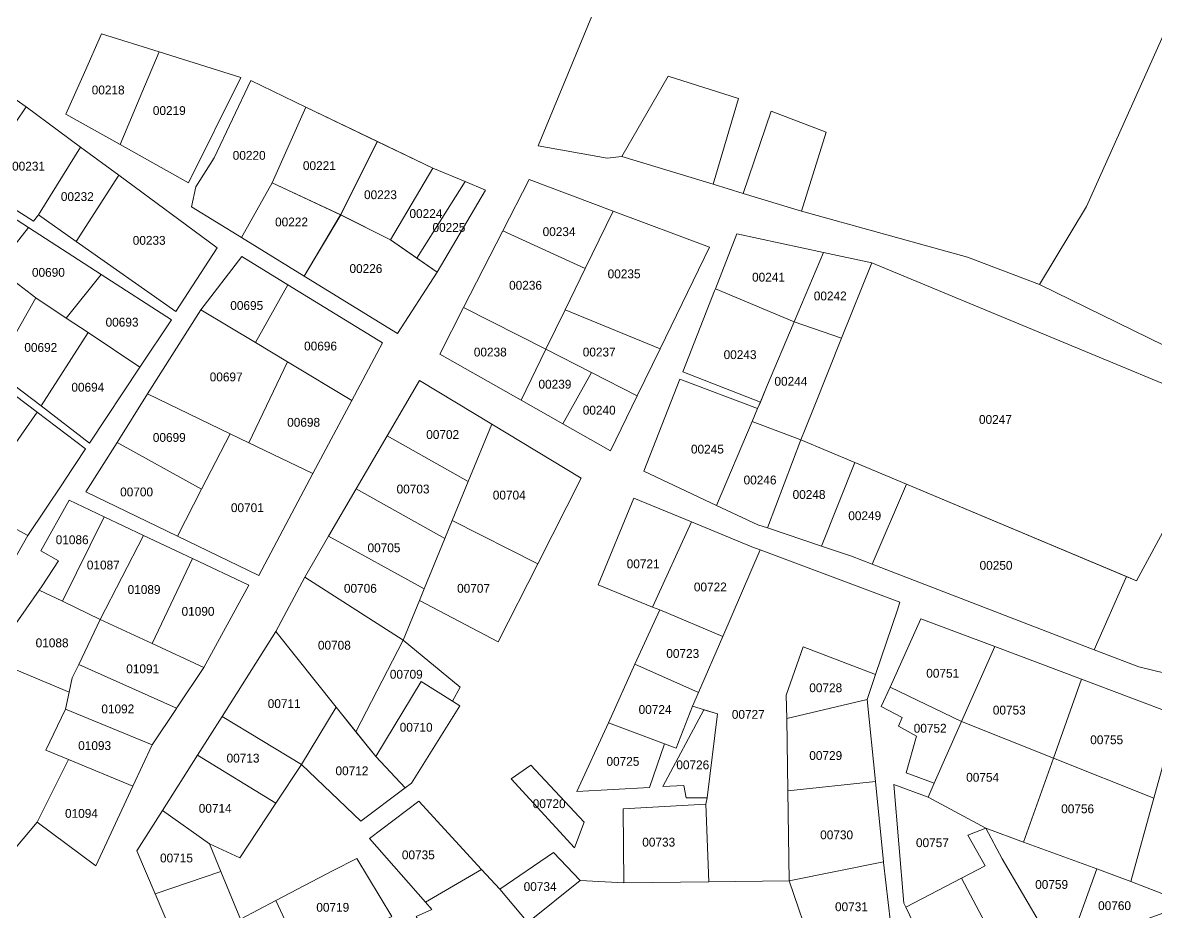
# Model space of a CAD drawing. Header units: metres. Extents: x 245225 to 248406, y 1633796 to 1637634.
# Drawn here: x 247126 to 247318.2, y 1636473.9 to 1636624.8 of the extents above; entities that cross this region are included whole.
import ezdxf
from ezdxf.enums import TextEntityAlignment as Align

# ---------------------------------------------------------------- set-up
doc = ezdxf.new("R2010")
doc.units = ezdxf.units.M
doc.header["$MEASUREMENT"] = 0
doc.layers.add('historique_numero_parcelle', color=7, linetype='Continuous')
doc.layers.add('LIMITES_PARCELLES', color=7, linetype='Continuous', lineweight=0, true_color=0xffffff)
doc.styles.add('Style-FANCY', font='FANCY.shx')

msp = doc.modelspace()

# ---------------------------------------------------------------- linework, layer by layer
at = {"layer": 'limites_parcelles', "color": 0, "flags": 128}
for points in [[(247321.853743, 1636628.164554), (247306.402045, 1636593.662819), (247298.396134, 1636580.411819), (247286.225277, 1636585.042037), (247258.047095, 1636592.847261), (247262.242998, 1636606.243781), (247252.916417, 1636609.815664), (247248.165045, 1636595.854842), (247243.065659, 1636597.406829), (247247.360156, 1636611.932334), (247235.453882, 1636615.7688), (247227.619951, 1636602.107696), (247225.106404, 1636601.843112), (247213.434831, 1636603.95048), (247213.434831, 1636603.95048), (247252.146875, 1636697.516637)], [(247211.6576, 1636472.225568), (247220.524363, 1636479.329208), (247227.932711, 1636478.932333), (247227.932711, 1636478.932333), (247242.358266, 1636479.119569), (247255.98559, 1636479.296444), (247259.971312, 1636467.516421)]]:
    msp.add_lwpolyline(points, dxfattribs=at)
at = {"layer": 'limites_parcelles', "flags": 128}
for points in [[(247321.854, 1636628.165), (247306.402, 1636593.663), (247298.396, 1636580.412), (247286.225, 1636585.042), (247258.047, 1636592.847), (247262.243, 1636606.244), (247252.916, 1636609.816), (247248.165, 1636595.855), (247243.066, 1636597.407), (247247.36, 1636611.932), (247235.454, 1636615.769), (247227.62, 1636602.108), (247225.106, 1636601.843), (247213.435, 1636603.95), (247213.435, 1636603.95), (247252.147, 1636697.517)], [(247211.658, 1636472.226), (247220.524, 1636479.329), (247227.933, 1636478.932), (247227.933, 1636478.932), (247242.358, 1636479.12), (247255.986, 1636479.296), (247259.971, 1636467.516)]]:
    msp.add_lwpolyline(points, dxfattribs=at)
for points in [[(247298.396, 1636580.412), (247306.402, 1636593.663), (247321.854, 1636628.165), (247361.541, 1636612.501), (247340.698, 1636559.698), (247298.396, 1636580.412)], [(247146.237, 1636612.925), (247142.542, 1636604.133), (247133.314, 1636609.277), (247136.476, 1636616.392), (247139.376, 1636622.919), (247149.149, 1636619.852), (247146.237, 1636612.925)], [(247163.009, 1636615.503), (247154.148, 1636597.664), (247142.542, 1636604.133), (247146.237, 1636612.925), (247149.149, 1636619.852), (247163.009, 1636615.503)], [(247126.571, 1636610.536), (247117.786, 1636597.519), (247108.165, 1636603.215), (247114.002, 1636609.815), (247119.172, 1636615.661), (247126.571, 1636610.536)], [(247168.283, 1636597.655), (247163.124, 1636588.369), (247154.617, 1636593.603), (247155.357, 1636596.99), (247158.493, 1636601.888), (247164.671, 1636614.981), (247174.032, 1636610.493), (247168.283, 1636597.655)], [(247135.825, 1636603.715), (247128.687, 1636592.227), (247127.841, 1636591.169), (247117.786, 1636597.519), (247126.571, 1636610.536), (247132.072, 1636606.481), (247135.825, 1636603.715)], [(247111.26, 1636586.248), (247116.389, 1636593.25), (247120.856, 1636590.322), (247122.337, 1636593.074), (247126.981, 1636590.08), (247121.584, 1636583.245), (247120.428, 1636584.127), (247118.214, 1636581.301), (247111.26, 1636586.248)], [(247234.089, 1636569.496), (247217.968, 1636576.102), (247221.38, 1636583.102), (247226.143, 1636592.872), (247242.485, 1636586.75), (247234.089, 1636569.496)], [(247188.377, 1636587.994), (247196.315, 1636582.49), (247189.542, 1636572.119), (247173.733, 1636581.844), (247179.924, 1636592.231), (247188.377, 1636587.994)], [(247139.313, 1636582.13), (247133.389, 1636574.728), (247128.233, 1636578.173), (247121.584, 1636583.245), (247126.981, 1636590.08), (247139.313, 1636582.13)], [(247221.38, 1636583.102), (247217.968, 1636576.102), (247214.715, 1636569.429), (247200.758, 1636576.511), (247207.423, 1636589.499), (247221.38, 1636583.102)], [(247120.179, 1636566.118), (247110.885, 1636571.947), (247118.214, 1636581.301), (247120.428, 1636584.127), (247121.584, 1636583.245), (247128.233, 1636578.173), (247124.529, 1636571.559), (247120.179, 1636566.118)], [(247330.463, 1636558.983), (247314.855, 1636530.176), (247275.894, 1636546.544), (247267.114, 1636550.233), (247257.968, 1636554.075), (247258.658, 1636555.893), (247260.186, 1636559.695), (247264.851, 1636571.294), (247270.002, 1636584.104), (247330.463, 1636558.983)], [(247145.871, 1636566.386), (247137.095, 1636572.251), (247133.389, 1636574.728), (247139.313, 1636582.13), (247151.23, 1636574.447), (247145.871, 1636566.386)], [(247181.816, 1636560.762), (247170.913, 1636567.309), (247165.46, 1636570.583), (247170.963, 1636580.368), (247187.002, 1636570.531), (247181.816, 1636560.762)], [(247251.085, 1636560.487), (247237.939, 1636565.617), (247243.322, 1636579.334), (247243.463, 1636579.693), (247256.833, 1636574.073), (247252.151, 1636563.007), (247251.085, 1636560.487)], [(247137.095, 1636572.251), (247129.158, 1636559.82), (247124.475, 1636563.424), (247120.179, 1636566.118), (247124.529, 1636571.559), (247128.233, 1636578.173), (247133.389, 1636574.728), (247137.095, 1636572.251)], [(247165.46, 1636570.583), (247170.913, 1636567.309), (247164.375, 1636553.567), (247161.177, 1636555.108), (247147.189, 1636561.851), (247156.204, 1636576.14), (247165.46, 1636570.583)], [(247234.089, 1636569.496), (247230.226, 1636561.558), (247222.458, 1636565.5), (247214.715, 1636569.429), (247217.968, 1636576.102), (247234.089, 1636569.496)], [(247264.851, 1636571.294), (247260.186, 1636559.695), (247258.658, 1636555.893), (247257.968, 1636554.075), (247249.688, 1636557.185), (247250.608, 1636559.36), (247251.085, 1636560.487), (247252.151, 1636563.007), (247256.833, 1636574.073), (247264.851, 1636571.294)], [(247122.81, 1636550.657), (247114.607, 1636556.345), (247120.957, 1636564.415), (247128.475, 1636558.75), (247123.947, 1636552.281), (247122.81, 1636550.657)], [(247249.688, 1636557.185), (247243.669, 1636542.961), (247231.33, 1636548.776), (247237.438, 1636564.341), (247250.608, 1636559.36), (247249.688, 1636557.185)], [(247132.847, 1636546.793), (247126.888, 1636537.829), (247117.151, 1636543.12), (247122.81, 1636550.657), (247123.947, 1636552.281), (247128.475, 1636558.75), (247136.683, 1636552.563), (247133.03, 1636547.068), (247132.847, 1636546.793)], [(247307.704, 1636518.487), (247313.157, 1636530.89), (247314.855, 1636530.176), (247330.463, 1636558.983), (247369.353, 1636533.569), (247367.572, 1636504.967), (247358.637, 1636504.994), (247315.245, 1636515.577), (247307.704, 1636518.487)], [(247213.34, 1636533.037), (247198.847, 1636540.409), (247201.547, 1636546.99), (247205.541, 1636556.726), (247220.71, 1636547.573), (247213.34, 1636533.037)], [(247257.968, 1636554.075), (247252.291, 1636539.12), (247250.687, 1636539.654), (247243.669, 1636542.961), (247249.688, 1636557.185), (247257.968, 1636554.075)], [(247164.375, 1636553.567), (247175.221, 1636548.338), (247166.047, 1636531.055), (247152.26, 1636537.741), (247156.347, 1636545.701), (247161.177, 1636555.108), (247164.375, 1636553.567)], [(247201.547, 1636546.99), (247198.847, 1636540.409), (247197.59, 1636537.345), (247182.557, 1636545.759), (247187.815, 1636554.773), (247201.547, 1636546.99)], [(247275.894, 1636546.544), (247270.067, 1636533.01), (247266.562, 1636534.363), (247261.453, 1636536.066), (247267.114, 1636550.233), (247275.894, 1636546.544)], [(247139.812, 1636541.022), (247132.766, 1636526.698), (247128.816, 1636528.604), (247129.322, 1636529.327), (247132.074, 1636533.56), (247129.111, 1636535.253), (247133.873, 1636543.826), (247139.812, 1636541.022)], [(247213.34, 1636533.037), (247206.634, 1636519.811), (247193.272, 1636526.822), (247194.091, 1636528.817), (247197.59, 1636537.345), (247198.847, 1636540.409), (247213.34, 1636533.037)], [(247251.06, 1636535.415), (247244.699, 1636520.724), (247234.018, 1636525.235), (247232.819, 1636525.72), (247239.391, 1636540.154), (247249.629, 1636535.95), (247251.06, 1636535.415)], [(247194.091, 1636528.817), (247193.272, 1636526.822), (247190.494, 1636520.075), (247173.825, 1636530.791), (247177.862, 1636537.71), (247194.091, 1636528.817)], [(247270.629, 1636514.252), (247258.367, 1636518.958), (247255.456, 1636510.755), (247255.562, 1636506.813), (247255.751, 1636494.536), (247255.986, 1636479.296), (247242.358, 1636479.12), (247241.823, 1636492.294), (247242.088, 1636493.352), (247243.815, 1636507.58), (247239.581, 1636508.903), (247240.581, 1636511.213), (247244.699, 1636520.724), (247251.06, 1636535.415), (247274.764, 1636526.557), (247274.323, 1636525.246), (247270.629, 1636514.252)], [(247190.494, 1636520.075), (247182.5, 1636504.568), (247179.145, 1636508.762), (247168.906, 1636521.562), (247173.825, 1636530.791), (247190.494, 1636520.075)], [(247132.766, 1636526.698), (247139.165, 1636523.612), (247135.515, 1636515.991), (247134.413, 1636513.688), (247133.878, 1636511.27), (247121.067, 1636516.627), (247122.126, 1636519.061), (247128.816, 1636528.604), (247132.766, 1636526.698)], [(247152.104, 1636508.547), (247135.515, 1636515.991), (247139.165, 1636523.612), (247147.972, 1636519.527), (247156.733, 1636515.463), (247152.251, 1636508.766), (247152.104, 1636508.547)], [(247103.56, 1636504.473), (247111.157, 1636521.936), (247121.067, 1636516.627), (247133.878, 1636511.27), (247133.238, 1636508.372), (247129.918, 1636501.471), (247133.754, 1636499.883), (247128.476, 1636489.216), (247122.231, 1636481.807), (247115.323, 1636491.22), (247114.929, 1636491.756), (247109.426, 1636500.858), (247103.56, 1636504.473)], [(247182.5, 1636504.568), (247190.494, 1636520.075), (247200.214, 1636512.124), (247198.869, 1636509.76), (247193.548, 1636513.069), (247185.864, 1636500.364), (247182.5, 1636504.568)], [(247270.629, 1636514.252), (247269.208, 1636510.021), (247255.562, 1636506.813), (247255.456, 1636510.755), (247258.367, 1636518.958), (247270.629, 1636514.252)], [(247152.104, 1636508.547), (247152.072, 1636508.499), (247147.949, 1636502.339), (247133.238, 1636508.372), (247133.878, 1636511.27), (247134.413, 1636513.688), (247135.515, 1636515.991), (247152.104, 1636508.547)], [(247240.581, 1636511.213), (247239.581, 1636508.903), (247236.803, 1636501.76), (247234.82, 1636502.51), (247225.316, 1636506.106), (247229.821, 1636516.01), (247240.581, 1636511.213)], [(247198.869, 1636509.76), (247200.151, 1636508.963), (247191.949, 1636495.866), (247190.846, 1636495.034), (247185.864, 1636500.364), (247193.548, 1636513.069), (247198.869, 1636509.76)], [(247285.205, 1636506.289), (247280.585, 1636495.866), (247275.822, 1636497.585), (247277.542, 1636503.803), (247274.499, 1636505.523), (247275.161, 1636506.978), (247271.589, 1636508.83), (247273.072, 1636512.12), (247285.205, 1636506.289)], [(247144.691, 1636495.317), (247133.754, 1636499.883), (247129.918, 1636501.471), (247133.238, 1636508.372), (247147.949, 1636502.339), (247144.691, 1636495.317)], [(247185.864, 1636500.364), (247190.846, 1636495.034), (247183.35, 1636489.383), (247173.296, 1636499.041), (247179.145, 1636508.762), (247185.864, 1636500.364)], [(247234.553, 1636495.261), (247241.509, 1636508.301), (247243.815, 1636507.58), (247242.088, 1636493.352), (247238.516, 1636493.352), (247238.119, 1636495.469), (247234.553, 1636495.261)], [(247300.782, 1636500.082), (247295.714, 1636485.854), (247289.316, 1636488.193), (247279.527, 1636493.484), (247280.585, 1636495.866), (247285.205, 1636506.289), (247300.782, 1636500.082)], [(247168.957, 1636492.449), (247162.845, 1636483.166), (247157.686, 1636485.547), (247149.702, 1636491.188), (247155.639, 1636500.578), (247168.957, 1636492.449)], [(247317.826, 1636493.291), (247313.922, 1636479.197), (247308.145, 1636481.309), (247295.714, 1636485.854), (247300.782, 1636500.082), (247317.826, 1636493.291)], [(247279.527, 1636493.484), (247289.316, 1636488.193), (247286.273, 1636487.002), (247289.184, 1636481.843), (247285.215, 1636479.726), (247275.739, 1636474.837), (247275.426, 1636475.493), (247273.706, 1636495.601), (247279.527, 1636493.484)], [(247157.686, 1636485.547), (247159.627, 1636480.845), (247148.471, 1636477.085), (247145.383, 1636484.356), (247149.702, 1636491.188), (247157.686, 1636485.547)], [(247295.714, 1636485.854), (247308.145, 1636481.309), (247303.339, 1636467.952), (247298.973, 1636471.259), (247292.094, 1636483.033), (247289.316, 1636488.193), (247295.714, 1636485.854)], [(247178.125, 1636467.754), (247173.706, 1636465.769), (247168.941, 1636475.95), (247178.654, 1636481.049), (247182.653, 1636483.097), (247188.576, 1636473.244), (247178.125, 1636467.754)], [(247162.946, 1636472.803), (247163.543, 1636471.356), (247161.901, 1636470.643), (247152.872, 1636466.722), (247148.471, 1636477.085), (247159.627, 1636480.845), (247162.946, 1636472.803)], [(247206.898, 1636477.874), (247211.658, 1636472.226), (247217.092, 1636465.776), (247201.084, 1636458.765), (247192.743, 1636473.244), (247195.389, 1636474.434), (247194.288, 1636475.687), (247203.819, 1636481.217), (247206.898, 1636477.874)], [(247259.971, 1636467.516), (247255.986, 1636479.296), (247271.971, 1636482.521), (247271.986, 1636482.372), (247273.17, 1636472.205), (247259.971, 1636467.516)], [(247173.706, 1636465.769), (247167.078, 1636462.793), (247163.543, 1636471.356), (247162.946, 1636472.803), (247168.941, 1636475.95), (247173.706, 1636465.769)]]:
    msp.add_lwpolyline(points, close=True, dxfattribs=at)
at = {"layer": 'limites_parcelles', "color": 0, "flags": 128}
for points in [[(247126.570633, 1636610.536346), (247117.786449, 1636597.51882), (247108.16514, 1636603.214635), (247114.002397, 1636609.815336), (247119.171862, 1636615.660905), (247126.570633, 1636610.536346)], [(247168.282654, 1636597.654507), (247163.124274, 1636588.369423), (247154.616523, 1636593.602979), (247155.357358, 1636596.989652), (247158.493051, 1636601.887849), (247164.67071, 1636614.981355), (247174.032155, 1636610.492991), (247168.282654, 1636597.654507)], [(247135.824564, 1636603.714718), (247128.687304, 1636592.227143), (247127.840636, 1636591.168807), (247117.786449, 1636597.51882), (247126.570633, 1636610.536346), (247132.071681, 1636606.481193), (247135.824564, 1636603.714718)], [(247111.260381, 1636586.247517), (247116.38896, 1636593.249613), (247120.855622, 1636590.322139), (247122.337292, 1636593.073811), (247126.980913, 1636590.080121), (247121.583585, 1636583.24537), (247120.428253, 1636584.126555), (247118.21409, 1636581.300583), (247111.260381, 1636586.247517)], [(247188.377424, 1636587.993801), (247196.31494, 1636582.490456), (247189.541593, 1636572.118769), (247173.732509, 1636581.843751), (247179.924344, 1636592.230538), (247188.377424, 1636587.993801)], [(247139.312852, 1636582.12986), (247133.389433, 1636574.72773), (247128.233477, 1636578.173418), (247121.583585, 1636583.24537), (247126.980913, 1636590.080121), (247139.312852, 1636582.12986)], [(247221.380347, 1636583.101811), (247217.968074, 1636576.102244), (247214.714665, 1636569.428556), (247200.757711, 1636576.510572), (247207.423029, 1636589.499396), (247221.380347, 1636583.101811)], [(247120.178506, 1636566.118449), (247110.885456, 1636571.946933), (247118.21409, 1636581.300583), (247120.428253, 1636584.126555), (247121.583585, 1636583.24537), (247128.233477, 1636578.173418), (247124.529303, 1636571.558821), (247120.178506, 1636566.118449)], [(247330.462879, 1636558.982756), (247314.855499, 1636530.175921), (247275.893661, 1636546.544192), (247267.113577, 1636550.232796), (247257.967629, 1636554.075103), (247258.657887, 1636555.893472), (247260.186358, 1636559.69468), (247264.85053, 1636571.294177), (247270.001545, 1636584.104418), (247330.462879, 1636558.982756)], [(247145.871394, 1636566.386127), (247137.094952, 1636572.251359), (247133.389433, 1636574.72773), (247139.312852, 1636582.12986), (247151.229849, 1636574.447107), (247145.871394, 1636566.386127)], [(247137.094952, 1636572.251359), (247129.157871, 1636559.819873), (247124.475145, 1636563.42365), (247120.178506, 1636566.118449), (247124.529303, 1636571.558821), (247128.233477, 1636578.173418), (247133.389433, 1636574.72773), (247137.094952, 1636572.251359)], [(247165.459988, 1636570.582787), (247170.913049, 1636567.308548), (247164.374502, 1636553.566689), (247161.176966, 1636555.10805), (247147.189111, 1636561.850845), (247156.204026, 1636576.140444), (247165.459988, 1636570.582787)], [(247234.089304, 1636569.496472), (247230.226349, 1636561.557643), (247222.457518, 1636565.49969), (247214.714665, 1636569.428556), (247217.968074, 1636576.102244), (247234.089304, 1636569.496472)], [(247264.85053, 1636571.294177), (247260.186358, 1636559.69468), (247258.657887, 1636555.893472), (247257.967629, 1636554.075103), (247249.68756, 1636557.184755), (247250.608036, 1636559.360249), (247251.084875, 1636560.487229), (247252.150998, 1636563.006952), (247256.833194, 1636574.073058), (247264.85053, 1636571.294177)], [(247122.809508, 1636550.656696), (247114.607408, 1636556.345249), (247120.957421, 1636564.415057), (247128.474517, 1636558.749566), (247123.946863, 1636552.28149), (247122.809508, 1636550.656696)], [(247132.847067, 1636546.793008), (247126.888134, 1636537.8287), (247117.151448, 1636543.120378), (247122.809508, 1636550.656696), (247123.946863, 1636552.28149), (247128.474517, 1636558.749566), (247136.682736, 1636552.563189), (247133.029688, 1636547.067733), (247132.847067, 1636546.793008)], [(247307.704329, 1636518.487062), (247313.156716, 1636530.889597), (247314.855499, 1636530.175921), (247330.462879, 1636558.982756), (247369.352786, 1636533.5689), (247367.572322, 1636504.966608), (247358.637139, 1636504.993843), (247315.245386, 1636515.577198), (247307.704329, 1636518.487062)], [(247164.374502, 1636553.566689), (247175.220844, 1636548.338249), (247166.046546, 1636531.055354), (247152.260376, 1636537.741313), (247156.346975, 1636545.700733), (247161.176966, 1636555.10805), (247164.374502, 1636553.566689)], [(247201.546732, 1636546.989933), (247198.846753, 1636540.409121), (247197.589628, 1636537.345061), (247182.556712, 1636545.758885), (247187.814928, 1636554.772969), (247201.546732, 1636546.989933)], [(247213.34, 1636533.036834), (247206.63371, 1636519.810539), (247193.272225, 1636526.822012), (247194.090729, 1636528.816996), (247197.589628, 1636537.345061), (247198.846753, 1636540.409121), (247213.34, 1636533.036834)], [(247251.059957, 1636535.415275), (247244.699362, 1636520.724291), (247234.01814, 1636525.234509), (247232.819108, 1636525.720193), (247239.390971, 1636540.15368), (247249.628588, 1636535.950155), (247251.059957, 1636535.415275)], [(247194.090729, 1636528.816996), (247193.272225, 1636526.822012), (247190.494095, 1636520.075123), (247173.825311, 1636530.79077), (247177.861639, 1636537.710189), (247194.090729, 1636528.816996)], [(247270.629386, 1636514.251866), (247258.366845, 1636518.957565), (247255.456422, 1636510.755465), (247255.562256, 1636506.813166), (247255.751133, 1636494.536124), (247255.98559, 1636479.296444), (247242.358266, 1636479.119569), (247241.823364, 1636492.293818), (247242.087948, 1636493.352153), (247243.814732, 1636507.580459), (247239.581391, 1636508.903378), (247240.581394, 1636511.213073), (247244.699362, 1636520.724291), (247251.059957, 1636535.415275), (247274.764055, 1636526.557428), (247274.323427, 1636525.246034), (247270.629386, 1636514.251866)], [(247190.494095, 1636520.075123), (247182.500276, 1636504.568208), (247179.145458, 1636508.76181), (247168.905863, 1636521.561549), (247173.825311, 1636530.79077), (247190.494095, 1636520.075123)], [(247285.204844, 1636506.289189), (247280.5849, 1636495.8657), (247275.82239, 1636497.585495), (247277.542185, 1636503.803216), (247274.499471, 1636505.523011), (247275.160931, 1636506.978222), (247271.589049, 1636508.830309), (247273.07211, 1636512.120008), (247285.204844, 1636506.289189)], [(247185.863877, 1636500.363626), (247190.845557, 1636495.033643), (247183.35033, 1636489.383395), (247173.296144, 1636499.040706), (247179.145458, 1636508.76181), (247185.863877, 1636500.363626)], [(247234.553441, 1636495.260605), (247241.508728, 1636508.301085), (247243.814732, 1636507.580459), (247242.087948, 1636493.352153), (247238.516066, 1636493.352153), (247238.11919, 1636495.468824), (247234.553441, 1636495.260605)], [(247168.956877, 1636492.449416), (247162.845081, 1636483.165674), (247157.685696, 1636485.546929), (247149.702202, 1636491.188411), (247155.638541, 1636500.577518), (247168.956877, 1636492.449416)], [(247317.826472, 1636493.29104), (247313.922467, 1636479.196917), (247308.145236, 1636481.309022), (247295.714099, 1636485.853739), (247300.782027, 1636500.082431), (247317.826472, 1636493.29104)], [(247157.685696, 1636485.546929), (247159.626565, 1636480.845104), (247148.471039, 1636477.084661), (247145.382546, 1636484.356302), (247149.702202, 1636491.188411), (247157.685696, 1636485.546929)], [(247295.714099, 1636485.853739), (247308.145236, 1636481.309022), (247303.339112, 1636467.952102), (247298.973478, 1636471.259401), (247292.094298, 1636483.033383), (247289.316167, 1636488.192768), (247295.714099, 1636485.853739)], [(247162.946091, 1636472.803437), (247163.543482, 1636471.356237), (247161.901273, 1636470.643111), (247152.872264, 1636466.722282), (247148.471039, 1636477.084661), (247159.626565, 1636480.845104), (247162.946091, 1636472.803437)]]:
    msp.add_lwpolyline(points, close=True, dxfattribs=at)
at = {"layer": 'limites_parcelles', "color": 0}
for points in [[(247243.065659, 1636597.406829), (247227.619951, 1636602.107696), (247235.453882, 1636615.7688), (247247.360156, 1636611.932334)], [(247186.141368, 1636604.687204), (247179.924344, 1636592.230538), (247168.282654, 1636597.654507), (247174.032155, 1636610.492991)], [(247258.047095, 1636592.847261), (247248.165045, 1636595.854842), (247252.916417, 1636609.815664), (247262.242998, 1636606.243781)], [(247188.377424, 1636587.993801), (247179.924344, 1636592.230538), (247186.141368, 1636604.687204), (247195.574105, 1636600.164658)], [(247142.289946, 1636598.948695), (247135.073816, 1636587.727555), (247128.687304, 1636592.227143), (247135.824564, 1636603.714718)], [(247201.049504, 1636597.852893), (247192.844418, 1636584.896684), (247188.377424, 1636587.993801), (247195.574105, 1636600.164658)], [(247135.073816, 1636587.727555), (247142.289946, 1636598.948695), (247159.002913, 1636586.628563), (247151.970684, 1636575.822943)], [(247226.143358, 1636592.872135), (247221.380347, 1636583.101811), (247207.423029, 1636589.499396), (247211.893228, 1636598.210552)], [(247179.924344, 1636592.230538), (247173.732509, 1636581.843751), (247163.124274, 1636588.369423), (247168.282654, 1636597.654507)], [(247192.844418, 1636584.896684), (247201.049504, 1636597.852893), (247204.465461, 1636596.410643), (247196.31494, 1636582.490456)], [(247261.818113, 1636585.854632), (247256.833194, 1636574.073058), (247243.462709, 1636579.692537), (247247.115041, 1636588.999219)], [(247170.963082, 1636580.368216), (247165.459988, 1636570.582787), (247156.204026, 1636576.140444), (247163.18904, 1636585.136295)], [(247264.85053, 1636571.294177), (247256.833194, 1636574.073058), (247261.818113, 1636585.854632), (247270.001545, 1636584.104418)], [(247214.714665, 1636569.428556), (247210.513831, 1636560.811422), (247196.711815, 1636568.626262), (247200.757711, 1636576.510572)], [(247129.157871, 1636559.819873), (247137.094952, 1636572.251359), (247145.871394, 1636566.386127), (247137.327268, 1636553.532789)], [(247222.457518, 1636565.49969), (247217.585557, 1636556.80734), (247210.513831, 1636560.811422), (247214.714665, 1636569.428556)], [(247181.815805, 1636560.762089), (247175.220844, 1636548.338249), (247164.374502, 1636553.566689), (247170.913049, 1636567.308548)], [(247217.585557, 1636556.80734), (247222.457518, 1636565.49969), (247230.226349, 1636561.557643), (247225.683748, 1636552.222063)], [(247201.546732, 1636546.989933), (247187.814928, 1636554.772969), (247193.272225, 1636564.128336), (247205.541089, 1636556.725604)], [(247156.346975, 1636545.700733), (247142.003421, 1636553.630974), (247147.189111, 1636561.850845), (247161.176966, 1636555.10805)], [(247267.113577, 1636550.232796), (247261.452788, 1636536.065708), (247252.290546, 1636539.119788), (247257.967629, 1636554.075103)], [(247156.346975, 1636545.700733), (247152.260376, 1636537.741313), (247136.730546, 1636545.272906), (247142.003421, 1636553.630974)], [(247313.156716, 1636530.889597), (247307.704329, 1636518.487062), (247270.066556, 1636533.010333), (247275.893661, 1636546.544192)], [(247194.090729, 1636528.816996), (247177.861639, 1636537.710189), (247182.556712, 1636545.758885), (247197.589628, 1636537.345061)], [(247126.888134, 1636537.8287), (247120.788356, 1636527.154088), (247110.695602, 1636532.007855), (247117.151448, 1636543.120378)], [(247239.390971, 1636540.15368), (247232.819108, 1636525.720193), (247223.567077, 1636529.46785), (247229.652506, 1636544.152255)], [(247132.765775, 1636526.698406), (247139.811786, 1636541.021578), (247146.485607, 1636537.870051), (247139.164825, 1636523.611728)], [(247154.801822, 1636533.94295), (247147.971503, 1636519.526702), (247139.164825, 1636523.611728), (247146.485607, 1636537.870051)], [(247147.971503, 1636519.526702), (247154.801822, 1636533.94295), (247164.353209, 1636529.432573), (247156.733194, 1636515.462545)], [(247244.699362, 1636520.724291), (247240.581394, 1636511.213073), (247229.821485, 1636516.009786), (247234.01814, 1636525.234509)], [(247290.846175, 1636519.017122), (247285.204844, 1636506.289189), (247273.07211, 1636512.120008), (247278.311747, 1636523.742477)], [(247179.145458, 1636508.76181), (247173.296144, 1636499.040706), (247159.803949, 1636507.165664), (247168.905863, 1636521.561549)], [(247305.551557, 1636513.47334), (247300.782027, 1636500.082431), (247285.204844, 1636506.289189), (247290.846175, 1636519.017122)], [(247317.826472, 1636493.29104), (247300.782027, 1636500.082431), (247305.551557, 1636513.47334), (247321.72769, 1636507.375098)], [(247270.606258, 1636496.102888), (247255.751133, 1636494.536124), (247255.562256, 1636506.813166), (247269.207794, 1636510.020937)], [(247173.296144, 1636499.040706), (247168.956877, 1636492.449416), (247155.638541, 1636500.577518), (247159.803949, 1636507.165664)], [(247234.820318, 1636502.509916), (247232.275452, 1636495.127584), (247219.995195, 1636494.410489), (247225.315971, 1636506.106156)], [(247144.691369, 1636495.317159), (247138.423991, 1636481.807477), (247128.475637, 1636489.215825), (247133.75446, 1636499.883053)], [(247221.185823, 1636489.251103), (247219.59832, 1636484.88547), (247208.807819, 1636496.59431), (247212.189971, 1636498.908414)], [(247271.970929, 1636482.521165), (247255.98559, 1636479.296444), (247255.751133, 1636494.536124), (247270.606258, 1636496.102888)], [(247203.818871, 1636481.217371), (247194.288075, 1636475.686591), (247184.805542, 1636486.472973), (247193.175549, 1636492.772978)], [(247242.358266, 1636479.119569), (247227.932711, 1636478.932333), (247227.800419, 1636491.500066), (247241.823364, 1636492.293818)], [(247220.524363, 1636479.329208), (247211.6576, 1636472.225568), (247206.898294, 1636477.873997), (247216.026437, 1636484.091718)], [(247313.922467, 1636479.196917), (247323.712069, 1636475.360451), (247303.339112, 1636467.952102), (247308.145236, 1636481.309022)], [(247275.738576, 1636474.836517), (247285.215117, 1636479.726084), (247292.22659, 1636466.496891), (247282.304695, 1636461.072922)]]:
    msp.add_3dface(points, dxfattribs=at)
at = {"layer": 'limites_parcelles'}
for points in [[(247243.066, 1636597.407), (247227.62, 1636602.108), (247235.454, 1636615.769), (247247.36, 1636611.932)], [(247186.141, 1636604.687), (247179.924, 1636592.231), (247168.283, 1636597.655), (247174.032, 1636610.493)], [(247258.047, 1636592.847), (247248.165, 1636595.855), (247252.916, 1636609.816), (247262.243, 1636606.244)], [(247188.377, 1636587.994), (247179.924, 1636592.231), (247186.141, 1636604.687), (247195.574, 1636600.165)], [(247142.29, 1636598.949), (247135.074, 1636587.728), (247128.687, 1636592.227), (247135.825, 1636603.715)], [(247201.05, 1636597.853), (247192.844, 1636584.897), (247188.377, 1636587.994), (247195.574, 1636600.165)], [(247135.074, 1636587.728), (247142.29, 1636598.949), (247159.003, 1636586.629), (247151.971, 1636575.823)], [(247226.143, 1636592.872), (247221.38, 1636583.102), (247207.423, 1636589.499), (247211.893, 1636598.211)], [(247179.924, 1636592.231), (247173.733, 1636581.844), (247163.124, 1636588.369), (247168.283, 1636597.655)], [(247192.844, 1636584.897), (247201.05, 1636597.853), (247204.465, 1636596.411), (247196.315, 1636582.49)], [(247261.818, 1636585.855), (247256.833, 1636574.073), (247243.463, 1636579.693), (247247.115, 1636588.999)], [(247170.963, 1636580.368), (247165.46, 1636570.583), (247156.204, 1636576.14), (247163.189, 1636585.136)], [(247264.851, 1636571.294), (247256.833, 1636574.073), (247261.818, 1636585.855), (247270.002, 1636584.104)], [(247214.715, 1636569.429), (247210.514, 1636560.811), (247196.712, 1636568.626), (247200.758, 1636576.511)], [(247129.158, 1636559.82), (247137.095, 1636572.251), (247145.871, 1636566.386), (247137.327, 1636553.533)], [(247222.458, 1636565.5), (247217.586, 1636556.807), (247210.514, 1636560.811), (247214.715, 1636569.429)], [(247181.816, 1636560.762), (247175.221, 1636548.338), (247164.375, 1636553.567), (247170.913, 1636567.309)], [(247217.586, 1636556.807), (247222.458, 1636565.5), (247230.226, 1636561.558), (247225.684, 1636552.222)], [(247201.547, 1636546.99), (247187.815, 1636554.773), (247193.272, 1636564.128), (247205.541, 1636556.726)], [(247156.347, 1636545.701), (247142.003, 1636553.631), (247147.189, 1636561.851), (247161.177, 1636555.108)], [(247267.114, 1636550.233), (247261.453, 1636536.066), (247252.291, 1636539.12), (247257.968, 1636554.075)], [(247156.347, 1636545.701), (247152.26, 1636537.741), (247136.731, 1636545.273), (247142.003, 1636553.631)], [(247313.157, 1636530.89), (247307.704, 1636518.487), (247270.067, 1636533.01), (247275.894, 1636546.544)], [(247194.091, 1636528.817), (247177.862, 1636537.71), (247182.557, 1636545.759), (247197.59, 1636537.345)], [(247126.888, 1636537.829), (247120.788, 1636527.154), (247110.696, 1636532.008), (247117.151, 1636543.12)], [(247239.391, 1636540.154), (247232.819, 1636525.72), (247223.567, 1636529.468), (247229.653, 1636544.152)], [(247132.766, 1636526.698), (247139.812, 1636541.022), (247146.486, 1636537.87), (247139.165, 1636523.612)], [(247154.802, 1636533.943), (247147.972, 1636519.527), (247139.165, 1636523.612), (247146.486, 1636537.87)], [(247147.972, 1636519.527), (247154.802, 1636533.943), (247164.353, 1636529.433), (247156.733, 1636515.463)], [(247244.699, 1636520.724), (247240.581, 1636511.213), (247229.821, 1636516.01), (247234.018, 1636525.235)], [(247290.846, 1636519.017), (247285.205, 1636506.289), (247273.072, 1636512.12), (247278.312, 1636523.742)], [(247179.145, 1636508.762), (247173.296, 1636499.041), (247159.804, 1636507.166), (247168.906, 1636521.562)], [(247305.552, 1636513.473), (247300.782, 1636500.082), (247285.205, 1636506.289), (247290.846, 1636519.017)], [(247317.826, 1636493.291), (247300.782, 1636500.082), (247305.552, 1636513.473), (247321.728, 1636507.375)], [(247270.606, 1636496.103), (247255.751, 1636494.536), (247255.562, 1636506.813), (247269.208, 1636510.021)], [(247173.296, 1636499.041), (247168.957, 1636492.449), (247155.639, 1636500.578), (247159.804, 1636507.166)], [(247234.82, 1636502.51), (247232.275, 1636495.128), (247219.995, 1636494.41), (247225.316, 1636506.106)], [(247144.691, 1636495.317), (247138.424, 1636481.807), (247128.476, 1636489.216), (247133.754, 1636499.883)], [(247221.186, 1636489.251), (247219.598, 1636484.885), (247208.808, 1636496.594), (247212.19, 1636498.908)], [(247271.971, 1636482.521), (247255.986, 1636479.296), (247255.751, 1636494.536), (247270.606, 1636496.103)], [(247203.819, 1636481.217), (247194.288, 1636475.687), (247184.806, 1636486.473), (247193.176, 1636492.773)], [(247242.358, 1636479.12), (247227.933, 1636478.932), (247227.8, 1636491.5), (247241.823, 1636492.294)], [(247220.524, 1636479.329), (247211.658, 1636472.226), (247206.898, 1636477.874), (247216.026, 1636484.092)], [(247313.922, 1636479.197), (247323.712, 1636475.36), (247303.339, 1636467.952), (247308.145, 1636481.309)], [(247275.739, 1636474.837), (247285.215, 1636479.726), (247292.227, 1636466.497), (247282.305, 1636461.073)]]:
    msp.add_3dface(points, dxfattribs=at)

# ---------------------------------------------------------------- texts
at = {"layer": 'historique_numero_parcelle', "style": 'Style-FANCY'}
for s, p in [('00218', (247140.501331, 1636613.398823)), ('00219', (247150.864334, 1636609.908092)), ('00220', (247164.408062, 1636602.310619)), ('00231', (247126.999875, 1636600.478169)), ('00221', (247176.310125, 1636600.565254)), ('00223', (247186.673129, 1636595.637163)), ('00232', (247135.266826, 1636595.315407)), ('00224', (247194.3783, 1636592.432288)), ('00222', (247171.590342, 1636591.017078)), ('00225', (247198.283833, 1636590.093959)), ('00233', (247147.454715, 1636587.897604)), ('00234', (247216.959532, 1636589.373006)), ('00690', (247130.366649, 1636582.469881)), ('00226', (247184.206445, 1636583.113695)), ('00235', (247227.982133, 1636582.215541)), ('00236', (247211.272339, 1636580.279506)), ('00241', (247252.471508, 1636581.654531)), ('00242', (247262.937115, 1636578.471806)), ('00695', (247163.99694, 1636576.854278)), ('00693', (247142.855021, 1636574.021726)), ('00692', (247129.07677, 1636569.738981)), ('00696', (247176.514628, 1636569.975485)), ('00238', (247205.291992, 1636568.956631)), ('00237', (247223.760711, 1636568.956631)), ('00243', (247247.64912, 1636568.512956)), ('00697', (247160.508405, 1636564.739389)), ('00694', (247137.050566, 1636562.99219)), ('00239', (247216.255962, 1636563.50053)), ('00244', (247256.267856, 1636563.995539)), ('00240', (247223.760711, 1636559.100449)), ('00698', (247173.641716, 1636557.039247)), ('00247', (247290.948006, 1636557.52742)), ('00699', (247150.863629, 1636554.472533)), ('00702', (247197.221397, 1636554.966625)), ('00245', (247242.108504, 1636552.496661)), ('00703', (247192.193801, 1636545.726455)), ('00246', (247251.035052, 1636547.260565)), ('00700', (247145.323013, 1636545.232363)), ('00704', (247208.507836, 1636544.69977)), ('00248', (247259.345975, 1636544.796519)), ('00701', (247164.099544, 1636542.562981)), ('00249', (247268.785543, 1636541.20312)), ('01086', (247134.395189, 1636537.126372)), ('00705', (247187.268809, 1636535.767606)), ('01087', (247139.671966, 1636532.843626)), ('00721', (247231.213224, 1636533.038999)), ('00250', (247291.05061, 1636532.784298)), ('01089', (247146.590407, 1636528.678216)), ('00706', (247183.267253, 1636528.888812)), ('00707', (247202.454201, 1636528.888812)), ('00722', (247242.604361, 1636529.116641)), ('01090', (247155.73682, 1636524.982148)), ('01088', (247130.994599, 1636519.643383)), ('00708', (247178.855282, 1636519.237968)), ('00723', (247237.929598, 1636517.8451)), ('01091', (247146.355883, 1636515.243303)), ('00709', (247191.050107, 1636514.311449)), ('00751', (247282.007175, 1636514.480872)), ('00728', (247262.17254, 1636512.02966)), ('00711', (247170.345039, 1636509.339357)), ('01092', (247142.134462, 1636508.437844)), ('00724', (247233.239129, 1636508.340925)), ('00727', (247249.039229, 1636507.512243)), ('00753', (247293.293316, 1636508.237247)), ('00710', (247192.725274, 1636505.326903)), ('00752', (247279.883003, 1636505.159285)), ('00755', (247309.812559, 1636503.206487)), ('01093', (247138.206195, 1636502.219063)), ('00713', (247163.367967, 1636500.099187)), ('00725', (247227.78646, 1636499.540763)), ('00729', (247262.17254, 1636500.530782)), ('00712', (247181.836687, 1636497.943148)), ('00726', (247239.629893, 1636498.954086)), ('00754', (247288.77874, 1636496.841037)), ('00720', (247215.277574, 1636492.366274)), ('01094', (247135.972464, 1636490.720709)), ('00714', (247158.648184, 1636491.577697)), ('00756', (247304.887567, 1636491.502272)), ('00733', (247233.853837, 1636485.849178)), ('00730', (247264.019412, 1636487.081201)), ('00757', (247280.262608, 1636485.752833)), ('00715', (247152.081528, 1636483.158876)), ('00735', (247193.0944, 1636483.693139)), ('00734', (247213.743454, 1636478.303039)), ('00759', (247300.475595, 1636478.668703)), ('00719', (247178.583819, 1636474.789784)), ('00731', (247266.53321, 1636474.88931)), ('00760', (247311.146411, 1636475.075303))]:
    msp.add_text(s, height=1.499994, dxfattribs=at).set_placement(p, align=Align.MIDDLE_CENTER)

doc.saveas('drawing.dxf')
